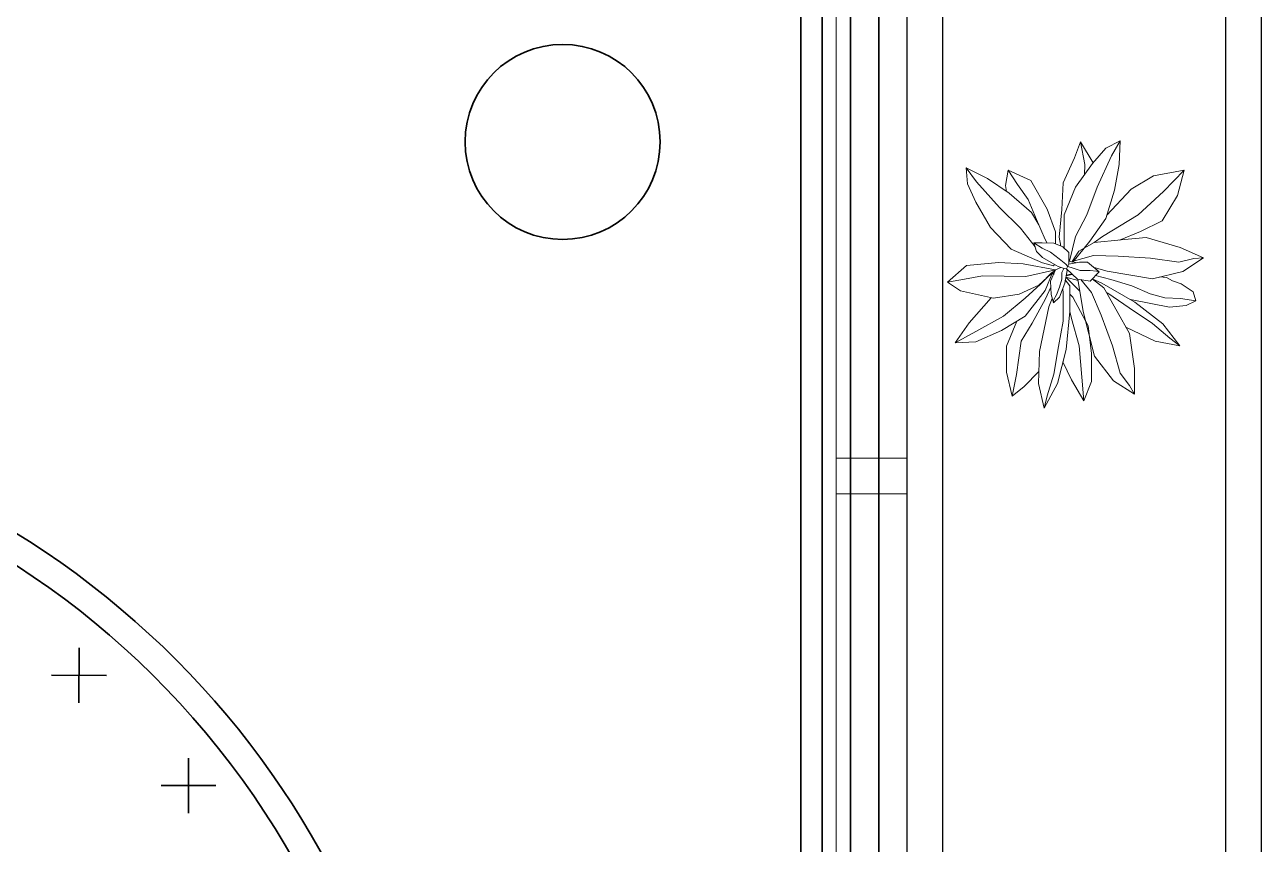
# Model space of a CAD drawing. Header units: millimetres. Extents: x -234375 to -184638, y -91483 to -70216.
# Drawn here: x -221616 to -219869, y -86626 to -85469 of the extents above; entities that cross this region are included whole.
import ezdxf

# ---------------------------------------------------------------- set-up
doc = ezdxf.new("R2010")
doc.units = ezdxf.units.MM
doc.header["$MEASUREMENT"] = 0
doc.linetypes.add('Wipeout_Contour', pattern=[20000, 0, -20000])
for name, color, linetype, lineweight in [('New_0_Pen_No__7', 7, 'Continuous', 35), ('New_Archicad Windows_Pen_No__27', 7, 'Continuous', 35), ('New_Drawing & Figure_Pen_No__11', 171, 'Continuous', 18), ('New_Drawing & Figure_Pen_No__2', 8, 'Continuous', 15), ('New_Drawing & Figure_Pen_No__7', 7, 'Continuous', 35), ('New_Structural - Bearing_Pen_No__1', 7, 'Continuous', 13)]:
    doc.layers.add(name, color=color, linetype=linetype, lineweight=lineweight)
doc.layers.add('New_Archicad Windows', color=7, linetype='Continuous')
doc.layers.add('New_Structural - Bearing', color=7, linetype='Continuous')
for name, color, linetype, lineweight, true_color in [('New_Archicad Windows_Pen_No__23', 30, 'Continuous', 20, 0xff6600), ('New_Archicad Windows_Pen_No__3', 30, 'Continuous', 18, 0xff6600), ('New_Drawing & Figure_Pen_No__3', 30, 'Continuous', 18, 0xff6600), ('New_Structural - Bearing_Pen_No__87', 251, 'Continuous', 20, 0x6a6a6a)]:
    doc.layers.add(name, color=color, linetype=linetype, lineweight=lineweight, true_color=true_color)

# ---------------------------------------------------------------- blocks, each defined once
blk = doc.blocks.new('Slab_2', base_point=(-219919.4, -88583.8))
at = {"layer": 'New_Structural - Bearing_Pen_No__1', "color": 7, "linetype": 'Continuous', "lineweight": 13, "flags": 128}
blk.add_lwpolyline([(-219919.4, -88583.8), (-219919.7, -83782.2), (-220319.7, -83782.3), (-220319.5, -88583.8)], close=True, dxfattribs=at)
blk = doc.blocks.new('2-Sash Sliding Window_2')
at = {"layer": 'New_Archicad Windows_Pen_No__23', "color": 30, "linetype": 'Continuous', "lineweight": 20, "true_color": 0xff6600}
for p, q in [((-1000, 0), (-900, 0)), ((-900, 0), (-900, -100)), ((-25, -100), (-25, 0)), ((-25, 0), (25, 0)), ((-25, 0), (25, 0)), ((25, 0), (25, -100)), ((900, -100), (900, 0)), ((900, 0), (1000, 0)), ((-900, -100), (-1000, -100)), ((25, -100), (-25, -100)), ((25, -100), (-25, -100)), ((1000, -100), (900, -100))]:
    blk.add_line(p, q, dxfattribs=at)
at = {"layer": 'New_Archicad Windows_Pen_No__27', "color": 7, "linetype": 'Continuous', "lineweight": 35}
for p, q in [((-1000, 0), (-1000, 50)), ((1000, 0), (1000, 50)), ((-1000, -100), (-1000, 0)), ((-1000, -100), (-1000, 0)), ((1000, -100), (1000, 0)), ((1000, -100), (1000, 0))]:
    blk.add_line(p, q, dxfattribs=at)
at = {"layer": 'New_Archicad Windows_Pen_No__3', "color": 30, "linetype": 'Continuous', "lineweight": 18, "true_color": 0xff6600}
for p, q in [((-1000, 50), (1000, 50)), ((-900, 0), (-25, 0)), ((25, 0), (900, 0)), ((-1000, -100), (1000, -100)), ((-25, -100), (-900, -100)), ((900, -100), (25, -100))]:
    blk.add_line(p, q, dxfattribs=at)
blk = doc.blocks.new('Wall_40', base_point=(-220369.9, -83606.5))
at = {"layer": 'New_Archicad Windows', "color": 21, "linetype": 'Continuous', "lineweight": 18, "true_color": 0xff9955, "zscale": 1000, "rotation": 90.00517873000538}
blk.add_blockref('2-Sash Sliding Window_2', (-220469.7, -86106.6), dxfattribs=at)
blk = doc.blocks.new('Wall_65', base_point=(-219869.4, -88633.8))
at = {"color": 254, "linetype": 'Wipeout_Contour', "lineweight": 0, "ltscale": 944763.451804}
blk.add_wipeout([(-219919.7, -83782.2), (-219919.4, -88583.8), (-219869.4, -88583.8), (-219869.7, -83782.2)], dxfattribs=at).dxf.layer = 'New_Structural - Bearing'
at = {"layer": 'New_Structural - Bearing_Pen_No__87', "color": 251, "linetype": 'Continuous', "lineweight": 20, "true_color": 0x6a6a6a, "flags": 128}
for points in [[(-219869.4, -88583.8), (-219869.7, -83732.2)], [(-219919.7, -83782.2), (-219919.4, -88583.8)]]:
    blk.add_lwpolyline(points, dxfattribs=at)
blk = doc.blocks.new('Wall_67', base_point=(-220369.7, -83732.3))
at = {"color": 254, "linetype": 'Wipeout_Contour', "lineweight": 0, "ltscale": 946477.037626}
blk.add_wipeout([(-220369.7, -83782.3), (-220369.5, -88633.8), (-220319.5, -88633.8), (-220319.7, -83782.3)], dxfattribs=at).dxf.layer = 'New_Structural - Bearing'
at = {"layer": 'New_Structural - Bearing_Pen_No__87', "color": 251, "linetype": 'Continuous', "lineweight": 20, "true_color": 0x6a6a6a, "flags": 128}
for points in [[(-220369.7, -83782.3), (-220369.5, -88633.8)], [(-220319.5, -88633.8), (-220319.7, -83782.3)]]:
    blk.add_lwpolyline(points, dxfattribs=at)

msp = doc.modelspace()

# ---------------------------------------------------------------- linework, layer by layer
at = {"layer": 'New_0_Pen_No__7', "color": 7, "linetype": 'Continuous', "lineweight": 35}
msp.add_line((-219869.7, -83732.2), (-219869.4, -88633.8), dxfattribs=at)
msp.add_lwpolyline([(-220319.5, -88583.8), (-220319.7, -83782.3), (-219919.7, -83782.3), (-219919.4, -88583.8)], close=True, dxfattribs=at)
at = {"layer": 'New_Drawing & Figure_Pen_No__11', "color": 171, "linetype": 'Continuous', "lineweight": 18}
for points in [[(-220140.5, -85803.4), (-220131.8, -85768.5), (-220115.7, -85737.7), (-220101, -85698.9), (-220080.9, -85654.6), (-220068.8, -85633.2)], [(-220119.3, -85681.5), (-220118.4, -85666.9), (-220124.6, -85634.8)], [(-220189, -85782.8), (-220209.7, -85756.8), (-220239.2, -85727.6), (-220271.4, -85691.3), (-220286.1, -85671.5)], [(-220171.7, -85777.7), (-220174.7, -85772.5), (-220186.7, -85744.4), (-220198.8, -85716.3), (-220213.5, -85694.8), (-220226.9, -85674.7)], [(-219978.5, -85674.7), (-220007.5, -85704.8), (-220043.2, -85737.7), (-220093.7, -85768.4), (-220105.6, -85776.7)], [(-220190.8, -85777.5), (-220179.1, -85784.9), (-220167, -85790.4), (-220154.9, -85799.8), (-220145.3, -85807.4), (-220142.8, -85810.9), (-220135.1, -85813.1), (-220125.4, -85816.6), (-220111.3, -85816.6), (-220102.1, -85817.6), (-220098.3, -85818.3)], [(-220136.7, -85803.9), (-220106.5, -85795.3), (-220071.7, -85796.1), (-220026, -85798.9), (-219986.1, -85804.8), (-219964.8, -85799.7), (-219951, -85798.4)], [(-220160.1, -85815.5), (-220201.8, -85824.8), (-220232.4, -85824.4), (-220263, -85824), (-220288.6, -85828.8), (-220312.4, -85832.9)], [(-220148.1, -85813.7), (-220151, -85819.1), (-220151.2, -85828.7), (-220154.3, -85839.9), (-220158.6, -85850.8), (-220162.7, -85858.4), (-220163, -85862)], [(-220165.3, -85819.4), (-220181.4, -85835.5), (-220202.8, -85855.6), (-220233.6, -85881.1), (-220272.5, -85902.5), (-220301.9, -85918.6)], [(-220124.3, -85829.3), (-220109, -85847.6), (-220095.6, -85879.7), (-220079.5, -85922.6), (-220068.8, -85961.5), (-220055.4, -85978.9), (-220048.7, -85990.9)], [(-219962, -85859.2), (-219983.6, -85855.8), (-220005.8, -85855.2), (-220026.2, -85849.5), (-220052.3, -85838.2), (-220081.8, -85829.1), (-220103.6, -85823.7)], [(-220221.4, -85993.7), (-220215.2, -85963.1), (-220208.4, -85916), (-220193.1, -85891), (-220174.3, -85856.4), (-220166.7, -85840.1)], [(-220149.9, -85841.8), (-220149.2, -85848.9), (-220149.2, -85887.8), (-220155.9, -85923.9), (-220162.6, -85962.8), (-220172, -85993.6), (-220176, -86011)], [(-220087.8, -85847.6), (-220086.1, -85848.4), (-220055.8, -85869.2), (-220023, -85891.1), (-219998.6, -85912.2), (-219984.4, -85922.9)], [(-220139.8, -85874.4), (-220137.3, -85884.3), (-220126.5, -85922.8), (-220122.7, -85967), (-220120, -86000.5)]]:
    msp.add_lwpolyline(points, dxfattribs=at)
at = {"layer": 'New_Drawing & Figure_Pen_No__2', "color": 8, "linetype": 'Continuous', "lineweight": 15}
for points in [[(-220141.2, -85807.1), (-220141.4, -85791.1), (-220149.9, -85783.1), (-220162.4, -85778), (-220178.9, -85777.5), (-220190.8, -85777.5), (-220186.8, -85789.4), (-220178.3, -85797.9), (-220166.4, -85805.3), (-220156.2, -85810.9), (-220147.7, -85813.8), (-220144.3, -85814.3)], [(-220152.6, -85812.1), (-220160.1, -85815.5), (-220167, -85831.4), (-220166.4, -85850.1), (-220163, -85862), (-220154.5, -85854.1), (-220147.1, -85834.2), (-220143.7, -85816.6), (-220144.3, -85814.3)], [(-220145.5, -85825.9), (-220128, -85830.5)], [(-220145.5, -85825.9), (-220125.6, -85845.7)]]:
    msp.add_lwpolyline(points, dxfattribs=at)
msp.add_lwpolyline([(-220144.3, -85814.3), (-220128.9, -85828.5), (-220111.3, -85831.4), (-220098.3, -85818.3), (-220114.7, -85804.7), (-220126.1, -85804.7), (-220141.4, -85807.5)], close=True, dxfattribs=at)
at = {"layer": 'New_Drawing & Figure_Pen_No__3', "color": 30, "linetype": 'Continuous', "lineweight": 18, "true_color": 0xff6600}
for points in [[(-220106.7, -85664.2), (-220124.6, -85634.8), (-220133.2, -85657.4), (-220149, -85692.9), (-220150.9, -85730.2), (-220155.1, -85769.3), (-220152.6, -85782)], [(-220141.3, -85803.1), (-220135.8, -85804.7), (-220111.7, -85775.2), (-220088.9, -85743.1), (-220076.9, -85702.9), (-220070.2, -85666.7), (-220068.8, -85633.2), (-220088.9, -85643.9), (-220107.7, -85665.4), (-220131.8, -85698.9), (-220147.9, -85737.7), (-220147.9, -85785.9)], [(-220183.5, -85752.1), (-220193.9, -85734.5), (-220225.7, -85707.2), (-220256, -85686.4), (-220286.1, -85671.5), (-220284.5, -85694.3), (-220272.5, -85720.1), (-220251.7, -85755.7), (-220222.7, -85786.2), (-220178.6, -85805.8), (-220162.9, -85809.9), (-220161.3, -85808.1)], [(-220159.9, -85779), (-220159.9, -85761.8), (-220172, -85729.7), (-220194.8, -85689.5), (-220226.9, -85674.7), (-220230.9, -85696.2), (-220229.2, -85704.8)], [(-220087.5, -85738.5), (-220053.4, -85701.4), (-220021.7, -85682.7), (-219978.5, -85674.7), (-219987.6, -85710.5), (-220009.2, -85746.2), (-220039.8, -85761.6), (-220069.8, -85773.4)], [(-220105.6, -85812.2), (-220086.9, -85817.2), (-220022.9, -85828.1), (-219980.2, -85817.8), (-219951, -85798.4), (-219984.1, -85783.8), (-220032.1, -85769.7), (-220067.4, -85773.1), (-220105.6, -85776.7), (-220127.2, -85789.1), (-220136.7, -85803.9), (-220130.6, -85805.5)], [(-220251.1, -85855), (-220281.9, -85890.5), (-220301.9, -85918.6), (-220272.5, -85917.3), (-220236.3, -85901.2), (-220202.8, -85881.1), (-220174.7, -85844.9), (-220163.9, -85818.1)], [(-220164.8, -85855.8), (-220169.3, -85867.7), (-220182.7, -85930.6), (-220184, -85976.2), (-220176, -86011), (-220157.2, -85976.2), (-220145.2, -85928), (-220139.8, -85874.4), (-220139.8, -85838.2), (-220146.2, -85829.7)], [(-220128.3, -85828.6), (-220121.1, -85874.4), (-220105, -85937.3), (-220078.2, -85972.2), (-220048.7, -85990.9), (-220048.7, -85954.8), (-220055.4, -85905.2), (-220072.8, -85874.4), (-220091.6, -85840.9), (-220108.2, -85828.3)], [(-220060.5, -85896.4), (-220019.5, -85916.1), (-219984.4, -85922.9), (-220008.6, -85891.6), (-220047.8, -85861), (-220094.6, -85834.4), (-220108.2, -85828.3)], [(-220054.2, -85857.4), (-219998.9, -85868.3), (-219975.7, -85866), (-219962, -85859.2), (-219965.5, -85846.7), (-219982.5, -85835.3), (-219995, -85830.8), (-220003.5, -85826.3), (-220012.7, -85825.6)], [(-220149.5, -85945.2), (-220137.5, -85970.7), (-220120, -86000.5), (-220109.2, -85973), (-220109.2, -85933.4), (-220114, -85894.6), (-220135.6, -85854.2), (-220139.8, -85849.9)], [(-220214.5, -85888.1), (-220229.4, -85923.3), (-220229.4, -85960.2), (-220221.4, -85993.7), (-220204.4, -85980.1), (-220183.5, -85959.1)]]:
    msp.add_lwpolyline(points, dxfattribs=at)
msp.add_lwpolyline([(-220183.8, -85837.2), (-220160.1, -85815.5), (-220205.6, -85807), (-220239.9, -85805), (-220285.8, -85809.5), (-220312.4, -85832.9), (-220294.4, -85845.3), (-220247.7, -85855.7), (-220211.4, -85849.9)], close=True, dxfattribs=at)
at = {"layer": 'New_Drawing & Figure_Pen_No__7', "color": 7, "linetype": 'Continuous', "lineweight": 35}
for p, q in [((-219869.7, -83732.2), (-219869.4, -88633.8)), ((-220519.7, -85101.4), (-220519.6, -87106.1)), ((-220489.7, -85101.4), (-220489.6, -87106.1)), ((-220409.7, -85101.4), (-220409.6, -87106.1)), ((-220369.7, -85101.4), (-220369.6, -87106.1)), ((-220449.7, -85151.4), (-220449.6, -87056.1)), ((-221539, -86349.2), (-221539.2, -86426.8)), ((-221577.9, -86387.8), (-221500.3, -86388.1)), ((-221384.4, -86504.8), (-221384.7, -86582.4)), ((-221423.3, -86543.5), (-221345.7, -86543.7))]:
    msp.add_line(p, q, dxfattribs=at)
msp.add_lwpolyline([(-220319.5, -88583.8), (-220319.7, -83782.3), (-219919.7, -83782.3), (-219919.4, -88583.8)], close=True, dxfattribs=at)
for points in [[(-220162.9, -85822), (-220163.9, -85818.1)], [(-220136.3, -85821.7), (-220145.1, -85823.7)]]:
    msp.add_lwpolyline(points, dxfattribs=at)
msp.add_circle((-220856.1, -85634.9), 137.7, dxfattribs=at)
for radius, start in [(1226.9, 333.6537), (1188.2, 316.9015)]:
    msp.add_arc((-222271, -87232.2), radius, start, 206.0244, dxfattribs=at)

# ---------------------------------------------------------------- block references
at = {"layer": 'New_Structural - Bearing', "color": 7, "lineweight": 35}
msp.add_blockref('Wall_40', (-220369.9, -83606.5), dxfattribs=at)
at = {"layer": 'New_Structural - Bearing', "color": 7, "linetype": 'Continuous', "lineweight": 13}
msp.add_blockref('Slab_2', (-219919.4, -88583.8), dxfattribs=at)

# ---------------------------------------------------------------- next in the draw order: block references
at = {"layer": 'New_Structural - Bearing', "color": 7, "lineweight": 35}
for name, p in [('Wall_65', (-219869.4, -88633.8)), ('Wall_67', (-220369.7, -83732.3))]:
    msp.add_blockref(name, p, dxfattribs=at)

doc.saveas('drawing.dxf')
